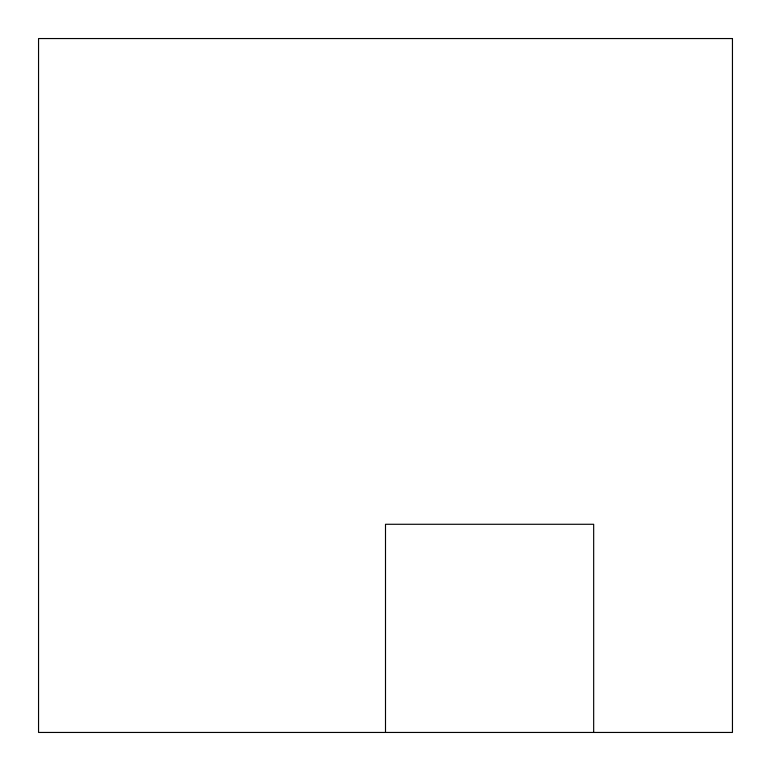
<?xml version="1.0" encoding="UTF-8"?>
<svg xmlns="http://www.w3.org/2000/svg" width="771" height="771" viewBox="0 0 771 771"><rect width="100%" height="100%" fill="white"/><g stroke="black" fill="none" stroke-linecap="round" stroke-linejoin="round"><path stroke-width="1.16" d="M593.67 732.45L593.67 524.28L385.5 524.28L385.5 732.45M732.45 38.55L38.55 38.55L38.55 732.45L732.45 732.45L732.45 38.55"/></g></svg>
